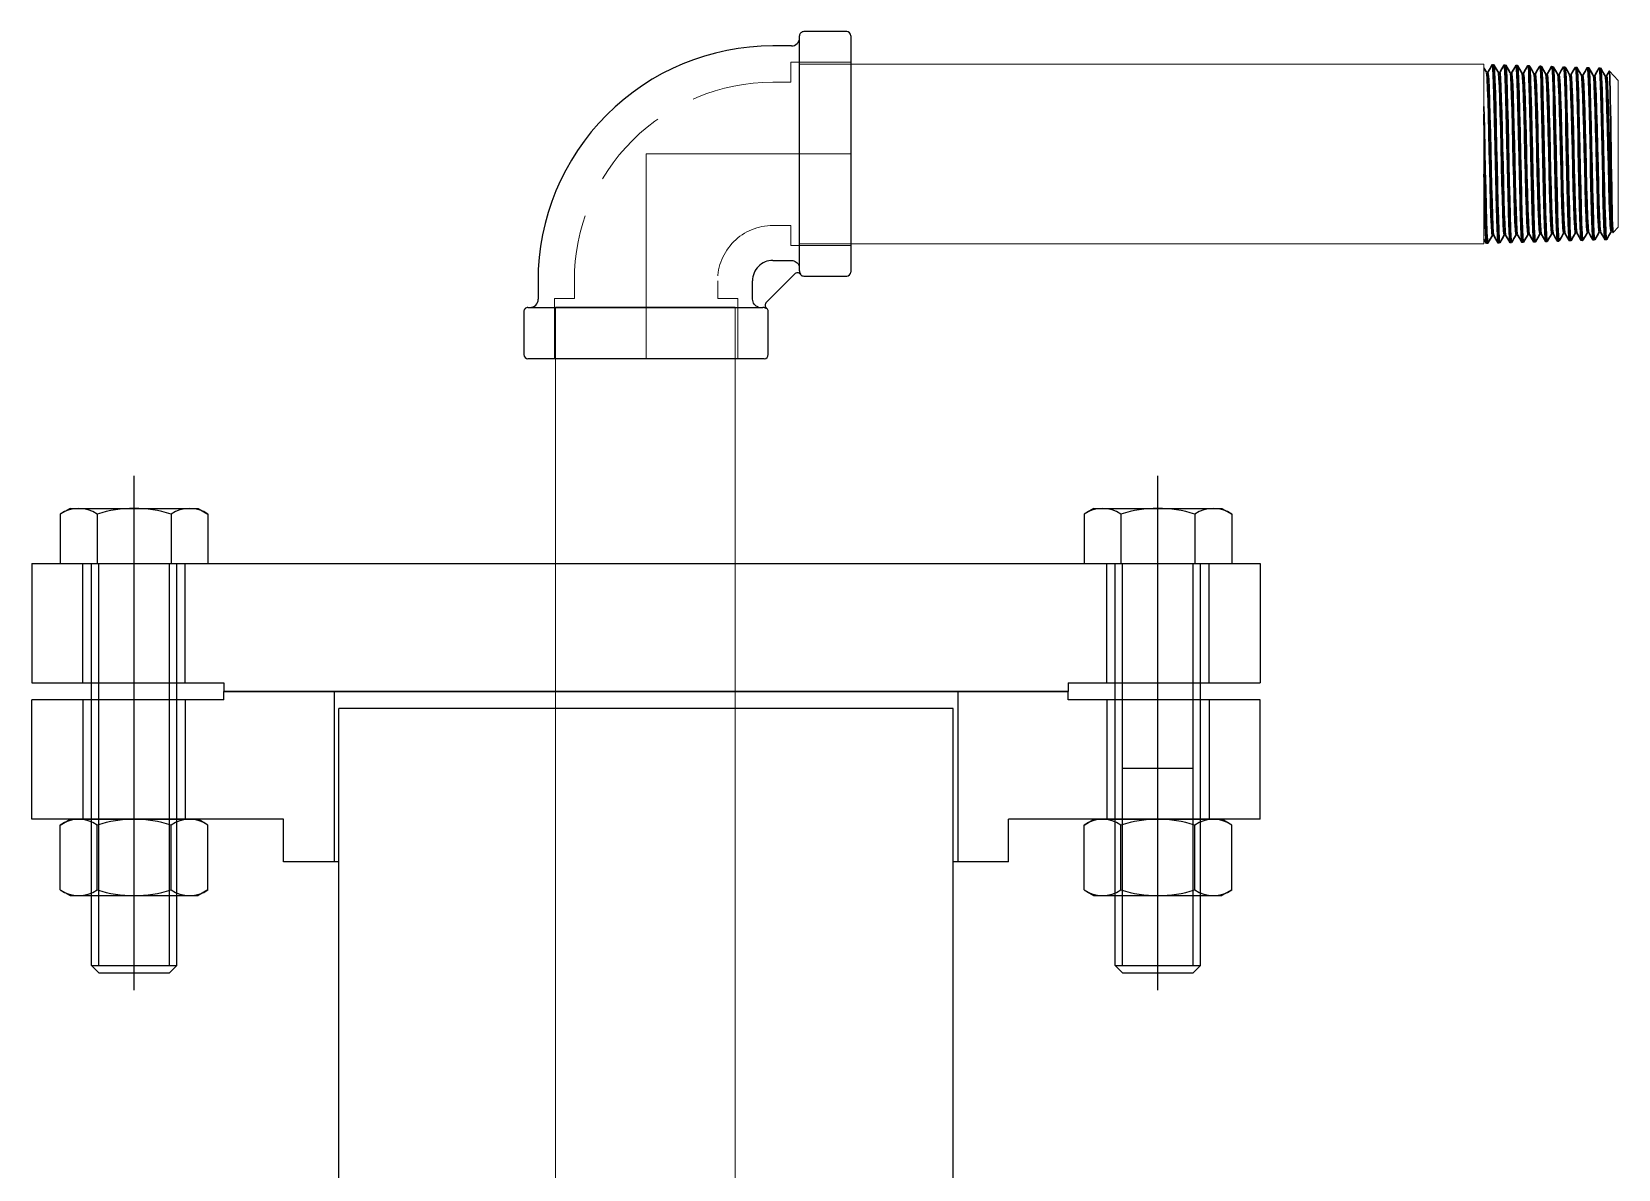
# Model space of a CAD drawing. Extents: x -1889 to 1550, y -1971 to 1122.
# Drawn here: x 1371.18 to 1382.8, y -875.73 to -867.39 of the extents above; entities that cross this region are included whole.
import ezdxf

# ---------------------------------------------------------------- set-up
doc = ezdxf.new("R2010")
doc.units = 0
doc.header["$LTSCALE"] = 12
doc.header["$MEASUREMENT"] = 0
for name, pattern in [('CENTER', [2, 1.25, -0.25, 0.25, -0.25]), ('HIDDEN', [0.375, 0.25, -0.125]), ('SLD-Center', [0.75, 0.6, -0.05, 0.05, -0.05]), ('SLD-Dashed', [0.075, 0.05, -0.025]), ('SLD-Solid', [0])]:
    doc.linetypes.add(name, pattern=pattern)
doc.layers.get('0').update_dxf_attribs({"linetype": 'CONTINUOUS'})
for name, color, linetype in [('4 PIPE', 7, 'CONTINUOUS'), ('4-150-BLIND', 14, 'CONTINUOUS'), ('4-150-RFSO', 14, 'CONTINUOUS'), ('5-8-11NC-HHBOLT', 32, 'CONTINUOUS'), ('5-8-11NC-HHNUT', 32, 'CONTINUOUS'), ('CENTER', 6, 'CENTER'), ('COVER', 3, 'CONTINUOUS')]:
    doc.layers.add(name, color=color, linetype=linetype)
doc.layers.add('AM_0', color=7, linetype='CONTINUOUS', lineweight=30)

# ---------------------------------------------------------------- blocks, each defined once
blk = doc.blocks.new('A$C6d16d3d1')
at = {"color": 7, "linetype": 'SLD-Solid', "lineweight": 25}
for p, q in [((0.604, 1.47), (0.604, 1.155)), ((0.634, 1.5), (2.365, 1.5)), ((2.395, 1.155), (2.395, 1.47)), ((0.412, 0.88), (0.62, 1.088)), ((0.616, 1.131), (0.616, 1.131)), ((2.365, 1.125), (0.644, 1.125)), ((2.29, 0.929), (2.29, 1.065)), ((0, -0.866), (0, 0.865)), ((0.345, 0.895), (0.03, 0.895)), ((0.375, 0.856), (0.375, -0.866)), ((0.435, -0.791), (0.571, -0.791)), ((0.03, -0.896), (0.345, -0.896))]:
    blk.add_line(p, q, dxfattribs=at)
at = {"color": 8, "linetype": 'SLD-Dashed', "lineweight": 18}
for p, q in [((0.828, 1.5), (0.828, 1.06)), ((2.171, 1.5), (2.171, 1.06)), ((0.828, 1.06), (0.975, 1.06)), ((0.975, 0.929), (0.975, 1.06)), ((2.024, 0.929), (2.024, 1.06)), ((2.024, 1.06), (2.171, 1.06)), ((0, 0.671), (0.44, 0.671)), ((0.44, 0.671), (0.44, 0.524)), ((0.44, 0.524), (0.571, 0.524)), ((0.44, -0.525), (0.571, -0.525)), ((0.44, -0.525), (0.44, -0.672)), ((0, -0.672), (0.44, -0.672))]:
    blk.add_line(p, q, dxfattribs=at)
at = {"color": 8, "linetype": 'SLD-Center', "lineweight": 18}
for p, q in [((1.5, 1.5), (1.5, 0)), ((1.5, 0), (0, 0))]:
    blk.add_line(p, q, dxfattribs=at)
at = {"color": 8, "linetype": 'SLD-Solid', "lineweight": 25}
for p, q in [((0.719, 1.065), (0.719, 0.929)), ((0.571, 0.781), (0.435, 0.781))]:
    blk.add_line(p, q, dxfattribs=at)
at = {"color": 7, "linetype": 'SLD-Solid', "lineweight": 25}
for centre, radius, start, end in [((0.634, 1.47), 0.03, 90, 180), ((2.365, 1.47), 0.03, 0, 90), ((0.634, 1.155), 0.03, 180, 231.8402), ((0.597, 1.108), 0.03, 314.9996, 51.7986), ((2.35, 1.065), 0.06, 90, 180), ((2.365, 1.155), 0.03, 270, 0), ((0.03, 0.865), 0.03, 90, 180), ((0.345, 0.865), 0.03, 38.1587, 90), ((0.571, 0.929), 1.72, 270, 0), ((0.435, -0.851), 0.06, 90, 180), ((0.03, -0.866), 0.03, 180, 270), ((0.345, -0.866), 0.03, 270, 0)]:
    blk.add_arc(centre, radius, start, end, dxfattribs=at)
at = {"color": 8, "linetype": 'SLD-Solid', "lineweight": 25}
for centre, radius, start, end in [((0.391, 0.901), 0.03, 219.9015, 314.9609), ((0.571, 0.929), 0.149, 270, 0)]:
    blk.add_arc(centre, radius, start, end, dxfattribs=at)
at = {"color": 8, "linetype": 'SLD-Dashed', "lineweight": 18}
for radius in [1.454, 0.405]:
    blk.add_arc((0.571, 0.929), radius, 270, 0, dxfattribs=at)
at = {"color": 8, "linetype": 'SLD-Solid', "lineweight": 25}
for points, knots in [([(0.616, 1.131), (0.616, 1.131), (0.616, 1.131), (0.616, 1.131), (0.617, 1.132), (0.617, 1.132), (0.618, 1.132), (0.618, 1.132)], [0, 0, 0, 0, 0.135694, 0.351557, 0.567624, 0.783795, 1, 1, 1, 1]), ([(0.618, 1.132), (0.618, 1.132), (0.62, 1.131), (0.626, 1.129), (0.628, 1.128), (0.635, 1.126), (0.639, 1.125), (0.644, 1.125)], [0, 0, 0, 0, 0.5, 0.5, 0.75, 0.75, 1, 1, 1, 1]), ([(0.677, 1.122), (0.689, 1.119), (0.7, 1.111), (0.711, 1.096), (0.714, 1.09), (0.718, 1.078), (0.719, 1.071), (0.719, 1.065)], [0, 0, 0, 0, 0.5, 0.5, 0.75, 0.75, 1, 1, 1, 1]), ([(0.368, 0.882), (0.368, 0.882), (0.368, 0.883), (0.368, 0.884), (0.369, 0.884), (0.369, 0.884), (0.369, 0.884), (0.369, 0.884)], [0, 0, 0, 0, 0.277943, 0.492844, 0.70778, 0.922817, 1, 1, 1, 1]), ([(0.375, 0.856), (0.375, 0.861), (0.374, 0.865), (0.372, 0.872), (0.371, 0.874), (0.369, 0.878), (0.369, 0.879), (0.368, 0.881), (0.368, 0.882), (0.368, 0.882)], [0, 0, 0, 0, 0.25, 0.25, 0.5, 0.5, 0.75, 0.75, 1, 1, 1, 1]), ([(0.435, 0.781), (0.422, 0.781), (0.409, 0.785), (0.394, 0.796), (0.39, 0.801), (0.382, 0.811), (0.379, 0.817), (0.378, 0.823)], [0, 0, 0, 0, 0.5, 0.5, 0.75, 0.75, 1, 1, 1, 1])]:
    blk.add_open_spline(points, degree=3, knots=knots, dxfattribs=at)

msp = doc.modelspace()

# ---------------------------------------------------------------- linework, layer by layer
at = {"layer": '4 PIPE'}
for p, q in [((1373.43198, -878.85165), (1373.43198, -872.35165)), ((1377.93198, -872.35165), (1373.43198, -872.35165)), ((1377.93198, -878.85165), (1377.93198, -872.35165))]:
    msp.add_line(p, q, dxfattribs=at)
at = {"layer": '4-150-BLIND'}
for p, q in [((1371.18198, -871.28915), (1380.18198, -871.28915)), ((1371.18198, -871.28915), (1371.18198, -872.16415)), ((1371.55698, -872.16415), (1371.55698, -871.28915)), ((1372.30698, -872.16415), (1372.30698, -871.28915)), ((1379.05698, -872.16415), (1379.05698, -871.28915)), ((1379.80698, -872.16415), (1379.80698, -871.28915)), ((1380.18198, -871.28915), (1380.18198, -872.16415)), ((1371.18198, -872.16415), (1372.58823, -872.16415)), ((1372.58823, -872.16415), (1372.58823, -872.22665)), ((1372.58823, -872.22665), (1378.77573, -872.22665)), ((1378.77573, -872.16415), (1380.18198, -872.16415)), ((1378.77573, -872.16415), (1378.77573, -872.22665))]:
    msp.add_line(p, q, dxfattribs=at)
at = {"layer": '4-150-RFSO'}
for p, q in [((1378.77573, -872.22665), (1372.58823, -872.22665)), ((1372.58823, -872.28915), (1372.58823, -872.22665)), ((1373.39698, -872.22665), (1373.39698, -873.47665)), ((1377.96698, -872.22665), (1377.96698, -873.47665)), ((1378.77573, -872.28915), (1378.77573, -872.22665)), ((1371.18198, -873.16415), (1371.18198, -872.28915)), ((1372.58823, -872.28915), (1371.18198, -872.28915)), ((1371.55698, -872.28915), (1371.55698, -873.16415)), ((1372.30698, -872.28915), (1372.30698, -873.16415)), ((1380.18198, -872.28915), (1378.77573, -872.28915)), ((1379.05698, -872.28915), (1379.05698, -873.16415)), ((1379.80698, -872.28915), (1379.80698, -873.16415)), ((1380.18198, -873.16415), (1380.18198, -872.28915)), ((1373.02573, -873.16415), (1371.18198, -873.16415)), ((1373.02573, -873.47665), (1373.02573, -873.16415)), ((1380.18198, -873.16415), (1378.33823, -873.16415)), ((1378.33823, -873.47665), (1378.33823, -873.16415)), ((1373.43198, -873.47665), (1373.02573, -873.47665)), ((1378.33823, -873.47665), (1377.93198, -873.47665))]:
    msp.add_line(p, q, dxfattribs=at)
at = {"layer": '5-8-11NC-HHBOLT'}
for p, q in [((1371.46323, -870.88615), (1371.39071, -870.92802)), ((1371.39071, -870.92802), (1371.39071, -871.28915)), ((1371.46323, -870.88615), (1372.40073, -870.88615)), ((1371.66134, -870.92802), (1371.66134, -871.28915)), ((1372.20261, -870.92802), (1372.20261, -871.28915)), ((1372.40073, -870.88615), (1372.47324, -870.92802)), ((1372.47324, -870.92802), (1372.47324, -871.28915)), ((1378.96323, -870.88615), (1378.89071, -870.92802)), ((1378.89071, -870.92802), (1378.89071, -871.28915)), ((1378.96323, -870.88615), (1379.90073, -870.88615)), ((1379.16134, -870.92802), (1379.16134, -871.28915)), ((1379.70261, -870.92802), (1379.70261, -871.28915)), ((1379.90073, -870.88615), (1379.97324, -870.92802)), ((1379.97324, -870.92802), (1379.97324, -871.28915)), ((1371.39071, -871.28915), (1372.47324, -871.28915)), ((1371.61948, -874.23505), (1371.61948, -871.28915)), ((1372.24448, -874.23505), (1372.24448, -871.28915)), ((1378.89071, -871.28915), (1379.97324, -871.28915)), ((1379.11948, -874.23505), (1379.11948, -871.28915)), ((1379.74448, -874.23505), (1379.74448, -871.28915)), ((1379.17358, -872.78915), (1379.69038, -872.78915)), ((1371.61948, -874.23505), (1372.24448, -874.23505)), ((1371.67358, -874.28915), (1371.61948, -874.23505)), ((1372.19038, -874.28915), (1372.24448, -874.23505)), ((1379.11948, -874.23505), (1379.74448, -874.23505)), ((1379.17358, -874.28915), (1379.11948, -874.23505)), ((1379.69038, -874.28915), (1379.74448, -874.23505)), ((1371.67358, -874.28915), (1372.19038, -874.28915)), ((1379.17358, -874.28915), (1379.69038, -874.28915))]:
    msp.add_line(p, q, dxfattribs=at)
at = {"layer": '5-8-11NC-HHBOLT', "linetype": 'HIDDEN'}
for p, q in [((1371.67358, -874.23505), (1371.67358, -871.28915)), ((1372.19038, -874.23505), (1372.19038, -871.28915)), ((1379.17358, -874.23505), (1379.17358, -871.28915)), ((1379.69038, -874.23505), (1379.69038, -871.28915))]:
    msp.add_line(p, q, dxfattribs=at)
at = {"layer": '5-8-11NC-HHBOLT'}
for centre, radius, start, end in [((1371.52603, -871.12576), 0.23961, 55.615753, 124.384247), ((1371.93198, -871.78178), 0.89563, 72.412046, 107.587954), ((1372.33793, -871.12576), 0.23961, 55.615753, 124.384247), ((1379.02603, -871.12576), 0.23961, 55.615753, 124.384247), ((1379.43198, -871.78178), 0.89563, 72.412046, 107.587954), ((1379.83793, -871.12576), 0.23961, 55.615753, 124.384247)]:
    msp.add_arc(centre, radius, start, end, dxfattribs=at)
at = {"layer": '5-8-11NC-HHNUT'}
for p, q in [((1371.39071, -873.20602), (1371.46323, -873.16415)), ((1371.46323, -873.16415), (1372.40073, -873.16415)), ((1372.47324, -873.20602), (1372.40073, -873.16415)), ((1378.89071, -873.20602), (1378.96323, -873.16415)), ((1378.96323, -873.16415), (1379.90073, -873.16415)), ((1379.97324, -873.20602), (1379.90073, -873.16415)), ((1371.39071, -873.68128), (1371.39071, -873.20602)), ((1371.66134, -873.68128), (1371.66134, -873.20602)), ((1372.20261, -873.68128), (1372.20261, -873.20602)), ((1372.47324, -873.68128), (1372.47324, -873.20602)), ((1378.89071, -873.68128), (1378.89071, -873.20602)), ((1379.16134, -873.68128), (1379.16134, -873.20602)), ((1379.70261, -873.68128), (1379.70261, -873.20602)), ((1379.97324, -873.68128), (1379.97324, -873.20602)), ((1371.39071, -873.68128), (1371.46323, -873.72315)), ((1371.46323, -873.72315), (1372.40073, -873.72315)), ((1372.47324, -873.68128), (1372.40073, -873.72315)), ((1378.89071, -873.68128), (1378.96323, -873.72315)), ((1378.96323, -873.72315), (1379.90073, -873.72315)), ((1379.97324, -873.68128), (1379.90073, -873.72315))]:
    msp.add_line(p, q, dxfattribs=at)
for centre, radius, start, end in [((1371.52603, -873.40376), 0.23961, 55.615753, 124.384247), ((1371.93198, -874.05978), 0.89563, 72.412046, 107.587954), ((1372.33793, -873.40376), 0.23961, 55.615753, 124.384247), ((1379.02603, -873.40376), 0.23961, 55.615753, 124.384247), ((1379.43198, -874.05978), 0.89563, 72.412046, 107.587954), ((1379.83793, -873.40376), 0.23961, 55.615753, 124.384247), ((1371.52603, -873.48354), 0.23961, 235.615753, 304.384247), ((1371.93198, -872.82752), 0.89563, 252.412046, 287.587954), ((1372.33793, -873.48354), 0.23961, 235.615753, 304.384247), ((1379.02603, -873.48354), 0.23961, 235.615753, 304.384247), ((1379.43198, -872.82752), 0.89563, 252.412046, 287.587954), ((1379.83793, -873.48354), 0.23961, 235.615753, 304.384247)]:
    msp.add_arc(centre, radius, start, end, dxfattribs=at)
at = {"layer": 'AM_0', "lineweight": 18}
for p, q in [((1381.81998, -867.63165), (1376.80448, -867.63165)), ((1376.80448, -868.94665), (1376.80448, -867.63165)), ((1381.81998, -867.99861), (1381.81998, -867.63165)), ((1381.84945, -867.69007), (1381.83884, -867.69007)), ((1381.88153, -867.63504), (1381.8818, -867.6337)), ((1381.89156, -867.63388), (1381.88209, -867.63359)), ((1381.89187, -867.63409), (1381.89153, -867.63507)), ((1381.9364, -867.69279), (1381.9258, -867.69279)), ((1381.97851, -867.63659), (1381.96908, -867.63629)), ((1382.02336, -867.6955), (1382.01277, -867.6955)), ((1382.05597, -867.64081), (1382.05775, -867.64439)), ((1382.06551, -867.6393), (1382.05603, -867.639)), ((1382.11031, -867.69819), (1382.09972, -867.69819)), ((1382.14293, -867.64308), (1382.14335, -867.64201)), ((1382.15247, -867.642), (1382.14297, -867.64171)), ((1382.19727, -867.7009), (1382.18668, -867.7009)), ((1382.23939, -867.64471), (1382.22996, -867.64442)), ((1382.23968, -867.6449), (1382.23935, -867.64579)), ((1382.28422, -867.70362), (1382.27364, -867.70362)), ((1382.32634, -867.64742), (1382.31685, -867.64712)), ((1382.37119, -867.70632), (1382.3606, -867.70632)), ((1382.4038, -867.65217), (1382.4049, -867.65186)), ((1382.41334, -867.65013), (1382.40387, -867.64983)), ((1382.45813, -867.70902), (1382.44755, -867.70902)), ((1382.49022, -867.65393), (1382.49049, -867.65264)), ((1382.50029, -867.65283), (1382.49079, -867.65254)), ((1382.54509, -867.71174), (1382.53451, -867.71174)), ((1382.58722, -867.65554), (1382.57778, -867.65525)), ((1382.63205, -867.71445), (1382.62147, -867.71445)), ((1382.66467, -867.65971), (1382.66644, -867.66318)), ((1382.67417, -867.65825), (1382.66472, -867.65795)), ((1382.71901, -867.71714), (1382.70843, -867.71714)), ((1382.80448, -867.7521), (1382.7392, -867.68262)), ((1382.80448, -867.7521), (1382.80448, -867.7658)), ((1382.80448, -867.7658), (1382.80448, -868.82621)), ((1381.81998, -867.99861), (1381.81998, -868.43671)), ((1381.81998, -868.94665), (1381.81998, -868.43671)), ((1381.88205, -868.88688), (1381.89264, -868.88688)), ((1381.96901, -868.88416), (1381.9796, -868.88416)), ((1382.05597, -868.88146), (1382.06656, -868.88146)), ((1382.14292, -868.87876), (1382.15351, -868.87876)), ((1382.22988, -868.87604), (1382.24046, -868.87604)), ((1382.31683, -868.87333), (1382.32742, -868.87333)), ((1382.40379, -868.87064), (1382.41438, -868.87064)), ((1382.49075, -868.86793), (1382.50133, -868.86793)), ((1382.5777, -868.86521), (1382.58829, -868.86521)), ((1382.66466, -868.86251), (1382.67525, -868.86251)), ((1382.75161, -868.85981), (1382.76248, -868.85981)), ((1382.76723, -868.86585), (1382.80448, -868.82621)), ((1376.80448, -868.94665), (1381.81998, -868.94665)), ((1381.83863, -868.94607), (1381.84811, -868.94578)), ((1381.9246, -868.94188), (1381.92554, -868.94106)), ((1381.92561, -868.94336), (1381.93508, -868.94307)), ((1382.01019, -868.93174), (1382.0125, -868.94036)), ((1382.01251, -868.94066), (1382.02203, -868.94036)), ((1382.09953, -868.93795), (1382.10893, -868.93766)), ((1382.10936, -868.93733), (1382.11078, -868.93486)), ((1382.18615, -868.93513), (1382.18641, -868.9343)), ((1382.18644, -868.93524), (1382.19593, -868.93495)), ((1382.19633, -868.93459), (1382.19775, -868.93212)), ((1382.27174, -868.92817), (1382.27337, -868.93048)), ((1382.27343, -868.93253), (1382.28291, -868.93224)), ((1382.28334, -868.93179), (1382.28477, -868.92932)), ((1382.36038, -868.92983), (1382.36985, -868.92953)), ((1382.37033, -868.92905), (1382.37175, -868.92658)), ((1382.44732, -868.92712), (1382.45676, -868.92683)), ((1382.45722, -868.92643), (1382.45865, -868.92397)), ((1382.53329, -868.92297), (1382.53424, -868.92217)), ((1382.5343, -868.92441), (1382.54375, -868.92412)), ((1382.61889, -868.91305), (1382.62119, -868.92142)), ((1382.6212, -868.92171), (1382.63073, -868.92141)), ((1382.70822, -868.919), (1382.71762, -868.9187)), ((1375.0198, -869.41165), (1375.0198, -880.42715)), ((1375.0198, -869.41165), (1376.3348, -869.41165)), ((1376.3348, -880.42715), (1376.3348, -869.41165))]:
    msp.add_line(p, q, dxfattribs=at)
at = {"layer": 'AM_0', "flags": 128}
for points in [[(1381.83919, -867.69066), (1381.82286, -867.6624), (1381.82099, -867.65916)], [(1381.83918, -867.69388), (1381.84128, -867.70147), (1381.84436, -867.74169), (1381.84745, -867.80897), (1381.85053, -867.9), (1381.85361, -868.01024), (1381.8567, -868.13424), (1381.85978, -868.26587), (1381.86287, -868.3986), (1381.86595, -868.52588), (1381.86904, -868.6414), (1381.87212, -868.73948), (1381.87521, -868.81523), (1381.87829, -868.86494), (1381.88138, -868.88617), (1381.88205, -868.88435)], [(1381.88153, -867.63406), (1381.8652, -867.66232), (1381.84917, -867.69007)], [(1381.84945, -867.6917), (1381.85215, -867.70147), (1381.85523, -867.74169), (1381.85831, -867.80897), (1381.8614, -867.9), (1381.86448, -868.01024), (1381.86757, -868.13424), (1381.87065, -868.26587), (1381.87374, -868.3986), (1381.87682, -868.52588), (1381.87991, -868.6414), (1381.88299, -868.73948), (1381.88608, -868.81523), (1381.88916, -868.86494), (1381.89225, -868.88617), (1381.89234, -868.88593)], [(1381.88206, -867.63454), (1381.88418, -867.64128), (1381.88655, -867.66794)], [(1381.88655, -867.66794), (1381.88893, -867.71288), (1381.89131, -867.77478)], [(1381.93501, -868.94081), (1381.9339, -868.941), (1381.93153, -868.92261), (1381.92923, -868.88701), (1381.92686, -868.83316), (1381.92456, -868.76558), (1381.92219, -868.68233), (1381.91989, -868.59037), (1381.91752, -868.48709), (1381.91522, -868.38112), (1381.91286, -868.26944), (1381.91055, -868.1614), (1381.90819, -868.05392), (1381.90588, -867.95599), (1381.90352, -867.86483), (1381.90121, -867.78806), (1381.89885, -867.7235), (1381.89654, -867.67656), (1381.89418, -867.6459), (1381.89205, -867.63499)], [(1381.92604, -867.6932), (1381.90971, -867.66494), (1381.89339, -867.63668)], [(1381.89345, -867.64081), (1381.89504, -867.64391), (1381.89812, -867.68185), (1381.90121, -867.74978), (1381.90429, -867.8444), (1381.90738, -867.96099), (1381.91046, -868.09376), (1381.91354, -868.23618), (1381.91663, -868.38116), (1381.91971, -868.52156), (1381.9228, -868.65041), (1381.92588, -868.76136), (1381.92897, -868.84892), (1381.93205, -868.90875), (1381.93514, -868.93794), (1381.93695, -868.93622)], [(1381.92604, -867.69688), (1381.92765, -867.69974), (1381.93073, -867.7344), (1381.93381, -867.79646), (1381.9369, -867.8829), (1381.93998, -867.9894), (1381.94307, -868.11068), (1381.94615, -868.24076), (1381.94924, -868.37319), (1381.95232, -868.50143), (1381.95541, -868.61911), (1381.95849, -868.72044), (1381.96158, -868.80041), (1381.96466, -868.85505), (1381.96775, -868.8817), (1381.96901, -868.8806)], [(1381.96855, -867.63666), (1381.95222, -867.66492), (1381.93612, -867.69279)], [(1381.93639, -867.69596), (1381.93852, -867.69974), (1381.9416, -867.7344), (1381.94468, -867.79646), (1381.94777, -867.8829), (1381.95085, -867.9894), (1381.95394, -868.11068), (1381.95702, -868.24076), (1381.96011, -868.37319), (1381.96319, -868.50143), (1381.96628, -868.61911), (1381.96936, -868.72044), (1381.97245, -868.80041), (1381.97553, -868.85505), (1381.97862, -868.8817), (1381.97926, -868.88114)], [(1381.96902, -867.63838), (1381.96977, -867.63729), (1381.97215, -867.65304)], [(1381.97215, -867.65304), (1381.97453, -867.68752), (1381.97691, -867.73971)], [(1382.02197, -868.93848), (1382.02024, -868.93536), (1382.01795, -868.91312), (1382.01557, -868.87227), (1382.01328, -868.81623), (1382.0109, -868.74339), (1382.00861, -868.65985), (1382.00623, -868.56323), (1382.00394, -868.4616), (1382.00156, -868.35208), (1381.99927, -868.24382), (1381.99689, -868.13374), (1381.9946, -868.03105), (1381.99222, -867.93283), (1381.98993, -867.8473), (1381.98755, -867.77201), (1381.98526, -867.71328), (1381.98288, -867.66944), (1381.98059, -867.64415), (1381.97903, -867.63927)], [(1382.01309, -867.69606), (1381.99677, -867.6678), (1381.98044, -867.63954)], [(1381.98044, -867.64301), (1381.98141, -867.64296), (1381.98449, -867.6748), (1381.98758, -867.73699), (1381.99066, -867.82647), (1381.99375, -867.93884), (1381.99683, -868.06848), (1381.99991, -868.209), (1382.003, -868.35345), (1382.00608, -868.49468), (1382.00917, -868.62569), (1382.01225, -868.74002), (1382.01534, -868.83203), (1382.01842, -868.89713), (1382.02151, -868.93214), (1382.0239, -868.93465)], [(1382.01309, -867.69914), (1382.01402, -867.6991), (1382.0171, -867.72818), (1382.02018, -867.78497), (1382.02327, -867.86669), (1382.02635, -867.96929), (1382.02944, -868.08766), (1382.03252, -868.21597), (1382.03561, -868.34786), (1382.03869, -868.4768), (1382.04178, -868.59642), (1382.04486, -868.70079), (1382.04795, -868.78479), (1382.05103, -868.84422), (1382.05412, -868.87617), (1382.05597, -868.87794)], [(1382.05551, -867.63938), (1382.03918, -867.66764), (1382.02308, -867.6955)], [(1382.02336, -867.69917), (1382.02489, -867.6991), (1382.02797, -867.72818), (1382.03105, -867.78497), (1382.03414, -867.86669), (1382.03722, -867.96929), (1382.04031, -868.08766), (1382.04339, -868.21597), (1382.04648, -868.34786), (1382.04956, -868.4768), (1382.05265, -868.59642), (1382.05573, -868.70079), (1382.05882, -868.78479), (1382.0619, -868.84422), (1382.06499, -868.87617), (1382.06628, -868.8774)], [(1382.05775, -867.64439), (1382.06013, -867.66816), (1382.0625, -867.71021)], [(1382.0625, -867.71021), (1382.06488, -867.76929), (1382.06726, -867.84367)], [(1382.10893, -868.93754), (1382.10664, -868.92901), (1382.10429, -868.90169), (1382.10198, -868.85799), (1382.09962, -868.79664), (1382.09731, -868.72279), (1382.09495, -868.63432), (1382.09264, -868.53863), (1382.09028, -868.433), (1382.08797, -868.32626), (1382.08561, -868.21537), (1382.0833, -868.10961), (1382.08094, -868.00596), (1382.07863, -867.9131), (1382.07627, -867.82839), (1382.07397, -867.75892), (1382.0716, -867.7027), (1382.0693, -867.66445), (1382.06693, -867.64309), (1382.06594, -867.64192)], [(1382.09997, -867.69862), (1382.08364, -867.67035), (1382.06731, -867.64209)], [(1382.06734, -867.64439), (1382.06778, -867.64321), (1382.07125, -867.67433), (1382.07472, -867.7439), (1382.07819, -867.84752), (1382.08166, -867.97872), (1382.08513, -868.12931), (1382.0886, -868.28984), (1382.09207, -868.45026), (1382.09554, -868.60057), (1382.09901, -868.73134), (1382.10248, -868.83441), (1382.10595, -868.90338), (1382.10942, -868.93389), (1382.11078, -868.93003)], [(1382.09944, -867.70187), (1382.10039, -867.69956), (1382.10386, -867.72798), (1382.10733, -867.79148), (1382.1108, -867.88607), (1382.11427, -868.00582), (1382.11774, -868.14327), (1382.12121, -868.28978), (1382.12468, -868.43619), (1382.12815, -868.57337), (1382.13162, -868.6927), (1382.13509, -868.78676), (1382.13856, -868.84969), (1382.14203, -868.87753), (1382.14292, -868.87522)], [(1382.14236, -867.64225), (1382.12603, -867.67051), (1382.11004, -867.69819)], [(1382.11031, -867.70188), (1382.11125, -867.69956), (1382.11473, -867.72798), (1382.1182, -867.79148), (1382.12167, -867.88607), (1382.12514, -868.00582), (1382.12861, -868.14327), (1382.13208, -868.28978), (1382.13555, -868.43619), (1382.13902, -868.57337), (1382.14249, -868.6927), (1382.14596, -868.78676), (1382.14943, -868.84969), (1382.1529, -868.87753), (1382.15328, -868.87653)], [(1382.14335, -867.64201), (1382.14572, -867.65493), (1382.1481, -867.68652)], [(1382.1481, -867.68652), (1382.15048, -867.73585), (1382.15286, -867.80145)], [(1382.19588, -868.9334), (1382.19536, -868.93451), (1382.19299, -868.92106), (1382.19069, -868.89029), (1382.18832, -868.84132), (1382.18602, -868.77826), (1382.18366, -868.69929), (1382.18135, -868.61102), (1382.17899, -868.51093), (1382.17668, -868.40741), (1382.17432, -868.29749), (1382.17201, -868.19037), (1382.16965, -868.08301), (1382.16734, -867.98438), (1382.16498, -867.89167), (1382.16267, -867.81266), (1382.16032, -867.74508), (1382.15801, -867.69459), (1382.15565, -867.65977), (1382.15334, -867.64352), (1382.15271, -867.64402)], [(1382.15426, -867.64626), (1382.15453, -867.64536), (1382.158, -867.67403), (1382.16147, -867.74117), (1382.16494, -867.84257), (1382.16841, -867.97184), (1382.17188, -868.12092), (1382.17535, -868.28047), (1382.17882, -868.44051), (1382.18229, -868.59103), (1382.18576, -868.72263), (1382.18923, -868.82706), (1382.1927, -868.89782), (1382.19617, -868.93052), (1382.19775, -868.92713)], [(1382.18699, -867.70145), (1382.17067, -867.67319), (1382.15434, -867.64494)], [(1382.18641, -867.70399), (1382.18714, -867.70176), (1382.19061, -867.72792), (1382.19408, -867.7892), (1382.19755, -867.88171), (1382.20102, -867.99966), (1382.20449, -868.13567), (1382.20796, -868.28123), (1382.21143, -868.42723), (1382.2149, -868.56455), (1382.21837, -868.6846), (1382.22184, -868.77985), (1382.22531, -868.8444), (1382.22878, -868.87422), (1382.22988, -868.87208)], [(1382.22931, -867.64496), (1382.21298, -867.67322), (1382.19699, -867.7009)], [(1382.19727, -867.704), (1382.19801, -867.70176), (1382.20148, -867.72792), (1382.20495, -867.7892), (1382.20842, -867.88171), (1382.21189, -867.99966), (1382.21536, -868.13567), (1382.21883, -868.28123), (1382.2223, -868.42723), (1382.22577, -868.56455), (1382.22924, -868.6846), (1382.23271, -868.77985), (1382.23618, -868.8444), (1382.23965, -868.87422), (1382.24021, -868.87313)], [(1382.22989, -867.64669), (1382.23132, -867.64792), (1382.2337, -867.66883)], [(1382.2337, -867.66883), (1382.23608, -867.70801), (1382.23846, -867.76428)], [(1382.28284, -868.92989), (1382.2817, -868.93014), (1382.27941, -868.91269), (1382.27703, -868.87678), (1382.27474, -868.82542), (1382.27236, -868.75714), (1382.27007, -868.67765), (1382.26769, -868.58467), (1382.2654, -868.48599), (1382.26302, -868.3788), (1382.26074, -868.27205), (1382.25835, -868.16272), (1382.25607, -868.05995), (1382.25369, -867.96081), (1382.2514, -867.87359), (1382.24902, -867.79583), (1382.24673, -867.73402), (1382.24435, -867.6864), (1382.24206, -867.65698), (1382.23986, -867.64582)], [(1382.27392, -867.7041), (1382.25759, -867.67584), (1382.24126, -867.64758)], [(1382.24129, -867.64763), (1382.24476, -867.67389), (1382.24823, -867.73861), (1382.2517, -867.83776), (1382.25517, -867.9651), (1382.25864, -868.11265), (1382.26211, -868.27119), (1382.26558, -868.4308), (1382.26905, -868.5815), (1382.27252, -868.71387), (1382.27599, -868.81964), (1382.27946, -868.89218), (1382.28293, -868.927), (1382.28477, -868.92432)], [(1382.27336, -867.70603), (1382.2739, -867.70407), (1382.27737, -867.72803), (1382.28084, -867.78706), (1382.28431, -867.87749), (1382.28778, -867.99362), (1382.29125, -868.12819), (1382.29472, -868.27277), (1382.29819, -868.41832), (1382.30166, -868.55574), (1382.30513, -868.67645), (1382.3086, -868.77289), (1382.31207, -868.83903), (1382.31554, -868.87077), (1382.31683, -868.86905)], [(1382.31633, -867.64756), (1382.3, -867.67583), (1382.28394, -867.70362)], [(1382.28422, -867.70604), (1382.28477, -867.70407), (1382.28824, -867.72803), (1382.29171, -867.78706), (1382.29518, -867.87749), (1382.29865, -867.99362), (1382.30212, -868.12819), (1382.30559, -868.27277), (1382.30906, -868.41832), (1382.31253, -868.55574), (1382.316, -868.67645), (1382.31947, -868.77289), (1382.32294, -868.83903), (1382.32641, -868.87077), (1382.32707, -868.86989)], [(1382.31633, -867.64931), (1382.31692, -867.64713), (1382.3193, -867.65726)], [(1382.3193, -867.65726), (1382.32168, -867.68598), (1382.32405, -867.73246)], [(1382.32405, -867.73246), (1382.32643, -867.79532), (1382.32881, -867.8727)], [(1382.3698, -868.92778), (1382.36811, -868.9249), (1382.36575, -868.90251), (1382.36344, -868.86358), (1382.36109, -868.80699), (1382.35877, -868.73747), (1382.35642, -868.65303), (1382.3541, -868.56074), (1382.35175, -868.45796), (1382.34944, -868.3533), (1382.34708, -868.24377), (1382.34477, -868.13854), (1382.34241, -868.0346), (1382.3401, -867.94066), (1382.33774, -867.85404), (1382.33543, -867.78199), (1382.33307, -867.72246), (1382.33076, -867.68044), (1382.3284, -867.65473), (1382.32687, -867.64993)], [(1382.36088, -867.7068), (1382.34455, -867.67854), (1382.32822, -867.65029)], [(1382.32827, -867.65157), (1382.33151, -867.6739), (1382.33498, -867.73623), (1382.33845, -867.8331), (1382.34192, -867.95848), (1382.34539, -868.10449), (1382.34886, -868.26199), (1382.35233, -868.42114), (1382.3558, -868.57198), (1382.35927, -868.70508), (1382.36274, -868.81214), (1382.36622, -868.88645), (1382.36969, -868.92337), (1382.37175, -868.92174)], [(1382.36065, -867.70649), (1382.36412, -867.72827), (1382.36759, -867.78509), (1382.37106, -867.87341), (1382.37453, -867.98771), (1382.378, -868.12081), (1382.38147, -868.26439), (1382.38494, -868.40947), (1382.38841, -868.54696), (1382.39188, -868.66828), (1382.39535, -868.76586), (1382.39882, -868.83359), (1382.40229, -868.86723), (1382.40379, -868.86615)], [(1382.40333, -867.6502), (1382.387, -867.67846), (1382.3709, -867.70632)], [(1382.37119, -867.70791), (1382.37152, -867.70649), (1382.37499, -867.72827), (1382.37846, -867.78509), (1382.38193, -867.87341), (1382.3854, -867.98771), (1382.38887, -868.12081), (1382.39234, -868.26439), (1382.39581, -868.40947), (1382.39928, -868.54696), (1382.40275, -868.66828), (1382.40622, -868.76586), (1382.40969, -868.83359), (1382.41316, -868.86723), (1382.41405, -868.86658)], [(1382.4049, -867.65186), (1382.40727, -867.66995), (1382.40965, -867.70627)], [(1382.40965, -867.70627), (1382.41203, -867.75974), (1382.41441, -867.82878)], [(1382.45675, -868.92652), (1382.45446, -868.9182), (1382.45216, -868.89222), (1382.44979, -868.84812), (1382.44749, -868.78959), (1382.44512, -868.71497), (1382.44282, -868.63049), (1382.44045, -868.53375), (1382.43815, -868.43283), (1382.43579, -868.32486), (1382.43348, -868.21887), (1382.43112, -868.11184), (1382.42881, -868.01274), (1382.42645, -867.91873), (1382.42414, -867.83769), (1382.42178, -867.7673), (1382.41947, -867.71346), (1382.41711, -867.67465), (1382.4148, -867.6541), (1382.41381, -867.65291)], [(1382.44785, -867.70953), (1382.43152, -867.68127), (1382.41519, -867.65301)], [(1382.41521, -867.65513), (1382.41827, -867.67405), (1382.42174, -867.73399), (1382.42521, -867.82861), (1382.42868, -867.95199), (1382.43215, -868.09643), (1382.43562, -868.25287), (1382.43909, -868.41152), (1382.44256, -868.56248), (1382.44603, -868.69627), (1382.4495, -868.80457), (1382.45297, -868.88061), (1382.45644, -868.91963), (1382.45865, -868.91935)], [(1382.44784, -867.71149), (1382.45088, -867.72863), (1382.45435, -867.78326), (1382.45782, -867.86949), (1382.46129, -867.98192), (1382.46476, -868.11355), (1382.46823, -868.25609), (1382.4717, -868.40065), (1382.47517, -868.53819), (1382.47864, -868.6601), (1382.48211, -868.75876), (1382.48558, -868.82804), (1382.48905, -868.86358), (1382.49075, -868.86338)], [(1382.49023, -867.65299), (1382.4739, -867.68125), (1382.45785, -867.70902)], [(1382.45813, -867.70974), (1382.45828, -867.70905), (1382.46175, -867.72863), (1382.46522, -867.78326), (1382.46869, -867.86949), (1382.47216, -867.98192), (1382.47563, -868.11355), (1382.4791, -868.25609), (1382.48257, -868.40065), (1382.48604, -868.53819), (1382.48951, -868.6601), (1382.49298, -868.75876), (1382.49645, -868.82804), (1382.49992, -868.86358), (1382.50108, -868.86344)], [(1382.49076, -867.65346), (1382.49287, -867.66001), (1382.49525, -867.6859)], [(1382.49525, -867.6859), (1382.49763, -867.72954), (1382.5, -867.78965)], [(1382.5437, -868.9225), (1382.54317, -868.92366), (1382.54088, -868.91094), (1382.5385, -868.87994), (1382.53621, -868.83326), (1382.53383, -868.76957), (1382.53154, -868.69419), (1382.52916, -868.60497), (1382.52687, -868.50938), (1382.52449, -868.40469), (1382.5222, -868.29965), (1382.51982, -868.19128), (1382.51753, -868.08865), (1382.51515, -867.98882), (1382.51286, -867.90015), (1382.51048, -867.82012), (1382.50819, -867.75544), (1382.50581, -867.70425), (1382.50353, -867.67084), (1382.50114, -867.65428), (1382.50054, -867.65471)], [(1382.5021, -867.65825), (1382.50502, -867.67435), (1382.50849, -867.73189), (1382.51196, -867.82426), (1382.51543, -867.94566), (1382.5189, -868.0885), (1382.52237, -868.24384), (1382.52584, -868.40196), (1382.52932, -868.55298), (1382.53279, -868.68744), (1382.53626, -868.79694), (1382.53973, -868.87466), (1382.5432, -868.91575), (1382.54557, -868.91704)], [(1382.53476, -867.71218), (1382.51844, -867.68392), (1382.50211, -867.65566)], [(1382.53476, -867.71472), (1382.53763, -867.72913), (1382.5411, -867.78156), (1382.54457, -867.8657), (1382.54804, -867.97628), (1382.55151, -868.10639), (1382.55498, -868.24788), (1382.55845, -868.3919), (1382.56192, -868.52944), (1382.56539, -868.6519), (1382.56886, -868.75162), (1382.57233, -868.8224), (1382.5758, -868.85981), (1382.5777, -868.86074)], [(1382.57712, -867.65582), (1382.56079, -867.68408), (1382.54481, -867.71174)], [(1382.54509, -867.71206), (1382.5485, -867.72913), (1382.55197, -867.78156), (1382.55544, -867.8657), (1382.55891, -867.97628), (1382.56238, -868.10639), (1382.56585, -868.24788), (1382.56932, -868.3919), (1382.57279, -868.52944), (1382.57626, -868.6519), (1382.57973, -868.75162), (1382.5832, -868.8224), (1382.58667, -868.85981), (1382.58806, -868.86049)], [(1382.57771, -867.65727), (1382.57847, -867.65621), (1382.58085, -867.67151)], [(1382.58085, -867.67151), (1382.58322, -867.70499), (1382.5856, -867.75566)], [(1382.63066, -868.91924), (1382.62958, -868.91952), (1382.62722, -868.902), (1382.62491, -868.86782), (1382.62255, -868.81598), (1382.62024, -868.75083), (1382.61788, -868.67051), (1382.61557, -868.58173), (1382.61321, -868.48196), (1382.6109, -868.37956), (1382.60854, -868.27159), (1382.60623, -868.1671), (1382.60387, -868.0631), (1382.60156, -867.9683), (1382.5992, -867.88001), (1382.5969, -867.8056), (1382.59453, -867.74297), (1382.59223, -867.69735), (1382.58986, -867.66746), (1382.58756, -867.65579), (1382.58718, -867.65678)], [(1382.58907, -867.66174), (1382.59178, -867.67482), (1382.59525, -867.72995), (1382.59872, -867.82006), (1382.60219, -867.93946), (1382.60566, -868.08068), (1382.60913, -868.2349), (1382.6126, -868.39245), (1382.61607, -868.54349), (1382.61954, -868.67858), (1382.62301, -868.78927), (1382.62648, -868.86863), (1382.62995, -868.91174), (1382.63258, -868.9149)], [(1382.62179, -867.715), (1382.60546, -867.68674), (1382.58913, -867.65848)], [(1382.62179, -867.71837), (1382.62439, -867.7298), (1382.62786, -867.78), (1382.63133, -867.86205), (1382.6348, -867.97077), (1382.63827, -868.09935), (1382.64174, -868.23976), (1382.64521, -868.3832), (1382.64868, -868.5207), (1382.65215, -868.64368), (1382.65562, -868.74444), (1382.65909, -868.81668), (1382.66256, -868.85592), (1382.66466, -868.85822)], [(1382.66412, -867.65846), (1382.64779, -867.68672), (1382.63176, -867.71445)], [(1382.63205, -867.7157), (1382.63526, -867.7298), (1382.63873, -867.78), (1382.6422, -867.86205), (1382.64567, -867.97077), (1382.64914, -868.09935), (1382.65261, -868.23976), (1382.65608, -868.3832), (1382.65955, -868.5207), (1382.66302, -868.64368), (1382.66649, -868.74444), (1382.66996, -868.81668), (1382.67343, -868.85592), (1382.67492, -868.85755)], [(1382.66644, -867.66318), (1382.66882, -867.68626), (1382.6712, -867.72709)], [(1382.6712, -867.72709), (1382.67358, -867.78445), (1382.67596, -867.85666)], [(1382.71756, -868.9187), (1382.71708, -868.91824), (1382.71514, -868.90879), (1382.71126, -868.85356), (1382.70896, -868.79959), (1382.70659, -868.72937), (1382.70429, -868.64877), (1382.70192, -868.55549), (1382.69962, -868.45733), (1382.69725, -868.35149), (1382.69495, -868.24683), (1382.69258, -868.14037), (1382.69028, -868.04101), (1382.68791, -867.94593), (1382.68561, -867.86308), (1382.68325, -867.7901), (1382.68094, -867.73311), (1382.67858, -867.69048), (1382.67627, -867.66579), (1382.67469, -867.66079)], [(1382.70867, -867.71756), (1382.69234, -867.6893), (1382.67601, -867.66103)], [(1382.67608, -867.66524), (1382.67853, -867.67543), (1382.682, -867.72818), (1382.68547, -867.816), (1382.68895, -867.9334), (1382.69242, -868.07299), (1382.69589, -868.22604), (1382.69936, -868.383), (1382.70283, -868.53403), (1382.7063, -868.66969), (1382.70977, -868.78153), (1382.71313, -868.8606), (1382.7165, -868.90599), (1382.71987, -868.91507), (1382.71987, -868.91507)], [(1382.70866, -867.72121), (1382.71114, -867.73059), (1382.71461, -867.77861), (1382.71808, -867.85854), (1382.72155, -867.96539), (1382.72502, -868.09243), (1382.72849, -868.23172), (1382.73196, -868.37456), (1382.73543, -868.51199), (1382.7389, -868.63544), (1382.74238, -868.7372), (1382.74585, -868.8109), (1382.74932, -868.85192), (1382.75161, -868.85579)], [(1382.73818, -867.68347), (1382.73481, -867.6893), (1382.71848, -867.71757)], [(1382.71901, -867.71924), (1382.72201, -867.73059), (1382.72548, -867.77861), (1382.72895, -867.85854), (1382.73242, -867.96539), (1382.73589, -868.09243), (1382.73936, -868.23172), (1382.74283, -868.37456), (1382.7463, -868.51199), (1382.74977, -868.63544), (1382.75324, -868.7372), (1382.75671, -868.8109), (1382.76019, -868.85192), (1382.76248, -868.85578)], [(1382.76687, -868.86528), (1382.76682, -868.86579), (1382.76534, -868.86309), (1382.76389, -868.8445), (1382.76241, -868.80949), (1382.76097, -868.76071), (1382.75949, -868.69696), (1382.75804, -868.62315), (1382.75656, -868.5375), (1382.75511, -868.44666), (1382.75363, -868.34849), (1382.75219, -868.25063), (1382.7507, -868.15082), (1382.74926, -868.05685), (1382.74777, -867.96657), (1382.74633, -867.88707), (1382.74485, -867.81655), (1382.7434, -867.7606), (1382.74192, -867.71796), (1382.74048, -867.69208), (1382.73899, -867.68241), (1382.73872, -867.68378)], [(1381.89131, -867.77478), (1381.89369, -867.8518), (1381.89606, -867.94169)], [(1381.97691, -867.73971), (1381.97928, -867.80805), (1381.98166, -867.89055)], [(1382.06726, -867.84367), (1382.06964, -867.93114), (1382.07201, -868.02914)], [(1382.15286, -867.80145), (1382.15523, -867.8814), (1382.15761, -867.97333)], [(1382.23846, -867.76428), (1382.24083, -867.83599), (1382.24321, -867.92103)], [(1382.41441, -867.82878), (1382.41678, -867.91136), (1382.41916, -868.00504)], [(1382.5, -867.78965), (1382.50238, -867.86445), (1382.50476, -867.95174)], [(1382.5856, -867.75566), (1382.58798, -867.82203), (1382.59036, -867.90213)], [(1381.81998, -867.94169), (1381.82358, -868.09622), (1381.82718, -868.26367), (1381.83026, -868.40893), (1381.83334, -868.54823), (1381.83643, -868.67466), (1381.83951, -868.78201), (1381.8426, -868.86493), (1381.84568, -868.91933), (1381.84877, -868.94258), (1381.84994, -868.93913)], [(1381.89606, -867.94169), (1381.89844, -868.04178), (1381.90082, -868.14914)], [(1381.98166, -867.89055), (1381.98404, -867.98477), (1381.98642, -868.08792)], [(1382.24321, -867.92103), (1382.24559, -868.01689), (1382.24797, -868.12074)], [(1382.32881, -867.8727), (1382.33119, -867.96232), (1382.33356, -868.06155)], [(1382.50476, -867.95174), (1382.50714, -868.04894), (1382.50951, -868.15319)], [(1382.59036, -867.90213), (1382.59273, -867.99361), (1382.59511, -868.09377)], [(1382.67596, -867.85666), (1382.67833, -867.94158), (1382.68071, -868.03672)], [(1381.84806, -868.94403), (1381.84749, -868.94525), (1381.84518, -868.93183), (1381.84282, -868.89952), (1381.84051, -868.85102), (1381.83815, -868.78495), (1381.83584, -868.70682), (1381.83348, -868.61441), (1381.83145, -868.5278), (1381.82939, -868.43401), (1381.82737, -868.3391), (1381.82529, -868.241), (1381.823, -868.13314), (1381.82062, -868.02666), (1381.81998, -867.99861)], [(1382.07201, -868.02914), (1382.07441, -868.13482), (1382.07677, -868.24491)], [(1382.15761, -867.97333), (1382.15999, -868.07455), (1382.16237, -868.18205)], [(1382.33356, -868.06155), (1382.33596, -868.16749), (1382.33832, -868.27692)], [(1382.41916, -868.00504), (1382.42154, -868.10707), (1382.42392, -868.21443)], [(1382.68071, -868.03672), (1382.68309, -868.13927), (1382.68547, -868.2462)], [(1381.98642, -868.08792), (1381.98879, -868.19698), (1381.99117, -868.30872)], [(1382.16237, -868.18205), (1382.16475, -868.29269), (1382.16712, -868.40319)], [(1382.24797, -868.12074), (1382.25034, -868.22952), (1382.25272, -868.34004)], [(1382.50951, -868.15319), (1382.51189, -868.26142), (1382.51427, -868.37044)], [(1382.59511, -868.09377), (1382.5975, -868.19967), (1382.59987, -868.30815)], [(1382.33832, -868.27692), (1382.3407, -868.38671), (1382.34307, -868.49361)], [(1382.42392, -868.21443), (1382.42629, -868.32397), (1382.42867, -868.43246)], [(1382.59987, -868.30815), (1382.60225, -868.41606), (1382.60462, -868.52022)], [(1382.68547, -868.2462), (1382.68784, -868.35438), (1382.69022, -868.46061)], [(1382.16712, -868.40319), (1382.1695, -868.51031), (1382.17188, -868.6109)], [(1382.25272, -868.34004), (1382.2551, -868.44903), (1382.25748, -868.55329)], [(1382.42867, -868.43246), (1382.43105, -868.53671), (1382.43343, -868.63364)], [(1382.51427, -868.37044), (1382.51665, -868.47704), (1382.51903, -868.57808)], [(1382.34307, -868.49361), (1382.34545, -868.59447), (1382.34783, -868.68631)], [(1382.60462, -868.52022), (1382.607, -868.61754), (1382.60938, -868.70517)], [(1382.69022, -868.46061), (1382.6926, -868.56176), (1382.69498, -868.65487)], [(1381.91033, -868.5867), (1381.91271, -868.68197), (1381.91509, -868.76566)], [(1382.17188, -868.6109), (1382.17426, -868.70199), (1382.17663, -868.78091)], [(1382.25748, -868.55329), (1382.25985, -868.64975), (1382.26223, -868.73557)], [(1382.43343, -868.63364), (1382.43581, -868.7204), (1382.43818, -868.79445)], [(1382.51903, -868.57808), (1382.5214, -868.6706), (1382.52378, -868.75186)], [(1382.69498, -868.65487), (1382.69735, -868.73719), (1382.69973, -868.80629)], [(1381.91509, -868.76566), (1381.91746, -868.8353), (1381.91984, -868.88884)], [(1382.00068, -868.71763), (1382.00306, -868.79525), (1382.00544, -868.85796)], [(1382.08628, -868.66587), (1382.08866, -868.75066), (1382.09104, -868.82185)], [(1382.17663, -868.78091), (1382.17901, -868.84533), (1382.18139, -868.89336)], [(1382.26223, -868.73557), (1382.26461, -868.80823), (1382.26699, -868.86559)], [(1382.34783, -868.68631), (1382.35021, -868.76644), (1382.35259, -868.8325)], [(1382.52378, -868.75186), (1382.52616, -868.81948), (1382.52854, -868.87148)], [(1382.60938, -868.70517), (1382.61176, -868.78054), (1382.61413, -868.84142)], [(1381.82949, -868.80946), (1381.83187, -868.87037), (1381.83424, -868.91416)], [(1381.84996, -868.94289), (1381.86629, -868.91462), (1381.88262, -868.88636)], [(1381.89234, -868.88636), (1381.90867, -868.91461), (1381.92499, -868.94287)], [(1381.91984, -868.88884), (1381.92222, -868.92472), (1381.9246, -868.94188)], [(1381.93687, -868.94027), (1381.95319, -868.91201), (1381.96929, -868.88416)], [(1381.97926, -868.88358), (1381.99559, -868.91183), (1382.01192, -868.9401)], [(1382.00544, -868.85796), (1382.00782, -868.9039), (1382.01019, -868.93174)], [(1382.02391, -868.93743), (1382.04024, -868.90917), (1382.05625, -868.88146)], [(1382.06628, -868.88097), (1382.08261, -868.90923), (1382.09894, -868.9375)], [(1382.09104, -868.82185), (1382.09341, -868.87734), (1382.09579, -868.91549)], [(1382.11077, -868.93488), (1382.1271, -868.90662), (1382.1432, -868.87876)], [(1382.15329, -868.87837), (1382.16962, -868.90663), (1382.18595, -868.9349)], [(1382.18139, -868.89336), (1382.18377, -868.92359), (1382.18615, -868.93513)], [(1382.19783, -868.93198), (1382.21416, -868.90372), (1382.23016, -868.87604)], [(1382.24021, -868.87561), (1382.25654, -868.90386), (1382.27287, -868.93212)], [(1382.26699, -868.86559), (1382.26937, -868.90596), (1382.27174, -868.92817)], [(1382.28468, -868.92947), (1382.30101, -868.9012), (1382.31712, -868.87333)], [(1382.32707, -868.87272), (1382.3434, -868.90098), (1382.35973, -868.92924)], [(1382.35259, -868.8325), (1382.35496, -868.88255), (1382.35734, -868.91511)], [(1382.37176, -868.92656), (1382.38809, -868.8983), (1382.40407, -868.87064)], [(1382.41405, -868.87007), (1382.43038, -868.89834), (1382.44672, -868.9266)], [(1382.43818, -868.79445), (1382.44056, -868.85361), (1382.44294, -868.89613)], [(1382.44294, -868.89613), (1382.44532, -868.92078), (1382.44728, -868.92577)], [(1382.45861, -868.92403), (1382.47494, -868.89576), (1382.49103, -868.86793)], [(1382.50108, -868.8675), (1382.51741, -868.89576), (1382.53374, -868.92403)], [(1382.52854, -868.87148), (1382.53091, -868.90631), (1382.53329, -868.92297)], [(1382.54567, -868.92113), (1382.562, -868.89287), (1382.57799, -868.86521)], [(1382.58806, -868.86481), (1382.60439, -868.89307), (1382.62072, -868.92133)], [(1382.61413, -868.84142), (1382.61651, -868.88602), (1382.61889, -868.91305)], [(1382.63254, -868.91861), (1382.64887, -868.89034), (1382.66495, -868.86251)], [(1382.67492, -868.86195), (1382.69125, -868.89021), (1382.70758, -868.91847)], [(1382.69973, -868.80629), (1382.70211, -868.86016), (1382.70449, -868.8972)], [(1382.70449, -868.8972), (1382.70687, -868.91633), (1382.70758, -868.91653)], [(1382.71958, -868.91575), (1382.73591, -868.88749), (1382.7519, -868.85981)], [(1381.81981, -868.91401), (1381.8218, -868.91746), (1381.83813, -868.94572)], [(1381.83424, -868.91416), (1381.83662, -868.93954), (1381.83858, -868.94468)], [(1382.09579, -868.91549), (1382.09817, -868.9352), (1382.09945, -868.93557)], [(1382.35734, -868.91511), (1382.35972, -868.92924), (1382.36032, -868.92804)], [(1382.71756, -868.9187), (1382.71878, -868.91713), (1382.71987, -868.91507)]]:
    msp.add_lwpolyline(points, dxfattribs=at)
at = {"layer": 'AM_0'}
for centre, radius, start, end in [((1641.19656, -862.73192), 259.35233, 181.1968526, 181.2935404), ((1447.2086, -866.99639), 65.23063, 181.1527753, 181.5120415), ((1479.32372, -866.25834), 97.26724, 181.1702817, 181.4183107), ((1414.49792, -867.7894), 32.68435, 181.134816, 181.788453)]:
    msp.add_arc(centre, radius, start, end, dxfattribs=at)
at = {"layer": 'CENTER'}
for p, q in [((1371.93198, -874.41564), (1371.93198, -870.64696)), ((1379.43198, -874.41564), (1379.43198, -870.64696))]:
    msp.add_line(p, q, dxfattribs=at)

# ---------------------------------------------------------------- block references
at = {"layer": 'COVER', "rotation": 180}
msp.add_blockref('A$C6d16d3d1', (1377.18198, -868.28915), dxfattribs=at)

doc.saveas('drawing.dxf')
